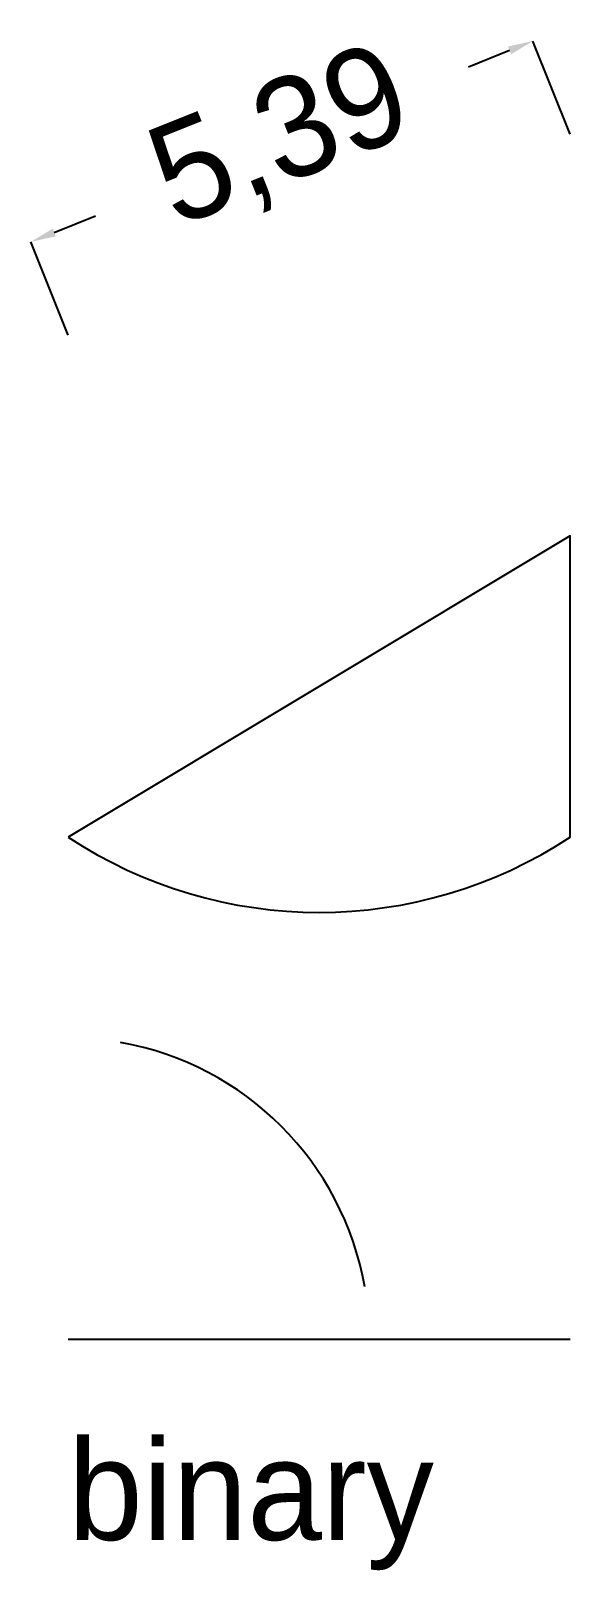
# Model space of a CAD drawing. Header units: metres. Extents: x -0.4 to 5, y -2.3 to 13.
import ezdxf

# ---------------------------------------------------------------- set-up
doc = ezdxf.new("R2010")
doc.units = ezdxf.units.M
doc.dimstyles.get("Standard").update_dxf_attribs({"dimtxt": 2.5, "dimasz": 2.5, "dimexe": 1.25, "dimexo": 0.625, "dimtad": 1, "dimcen": 2.5, "dimazin": 3, "dimtfac": 1, "dimtmove": 0, "dimatfit": 3})

# ---------------------------------------------------------------- blocks, each defined once
blk = doc.blocks.new('_CLOSEDFILLED')
at = {"color": 0, "linetype": 'BYBLOCK'}
blk.add_solid([(-1, 0.164), (0, 0), (-1, -0.164)], dxfattribs=at)
blk = doc.blocks.new('*D1')
for p, q in [((5, 12), (4.629, 12.928)), ((3.986, 12.671), (4.396, 12.836)), ((-0.139, 11.021), (0.272, 11.186)), ((0, 10), (-0.371, 10.928))]:
    blk.add_line(p, q)
at = {"layer": 'Defpoints'}
for p in [(5, 12), (-0.371, 10.928), (0, 10)]:
    blk.add_point(p, dxfattribs=at)
at = {"xscale": 0.25, "yscale": 0.25}
for p, rotation in [((4.629, 12.928), 21.80140948635181), ((-0.371, 10.928), 201.80140948635182)]:
    blk.add_blockref('_CLOSEDFILLED', p, dxfattribs=dict(at, rotation=rotation))
at = {"insert": (2.129, 11.928), "char_height": 1, "attachment_point": 5, "rotation": 21.8014}
blk.add_mtext('5,39', dxfattribs=at)

msp = doc.modelspace()

# ---------------------------------------------------------------- linework, layer by layer
at = {"color": 1, "lineweight": 25}
msp.add_line((0, 0), (5, 0), dxfattribs=at)
msp.add_lwpolyline([(0, 5, 0.3), (5, 5), (5, 8)], format="xyb", close=True)
msp.add_arc((0, 0), 3, 10, 80)

# ---------------------------------------------------------------- texts
msp.add_text('binary', height=1).set_placement((0, -2))

# ---------------------------------------------------------------- dimensions: what is measured, and where the dimension line sits
dim = msp.add_linear_dim(base=(-0.371, 10.928), p1=(0, 10), p2=(5, 12), angle=21.8014, dimstyle='Standard')
dim.commit()
dim.dimension.update_dxf_attribs({"geometry": '*D1', "text_midpoint": (2.129, 11.928)})

doc.saveas('drawing.dxf')
